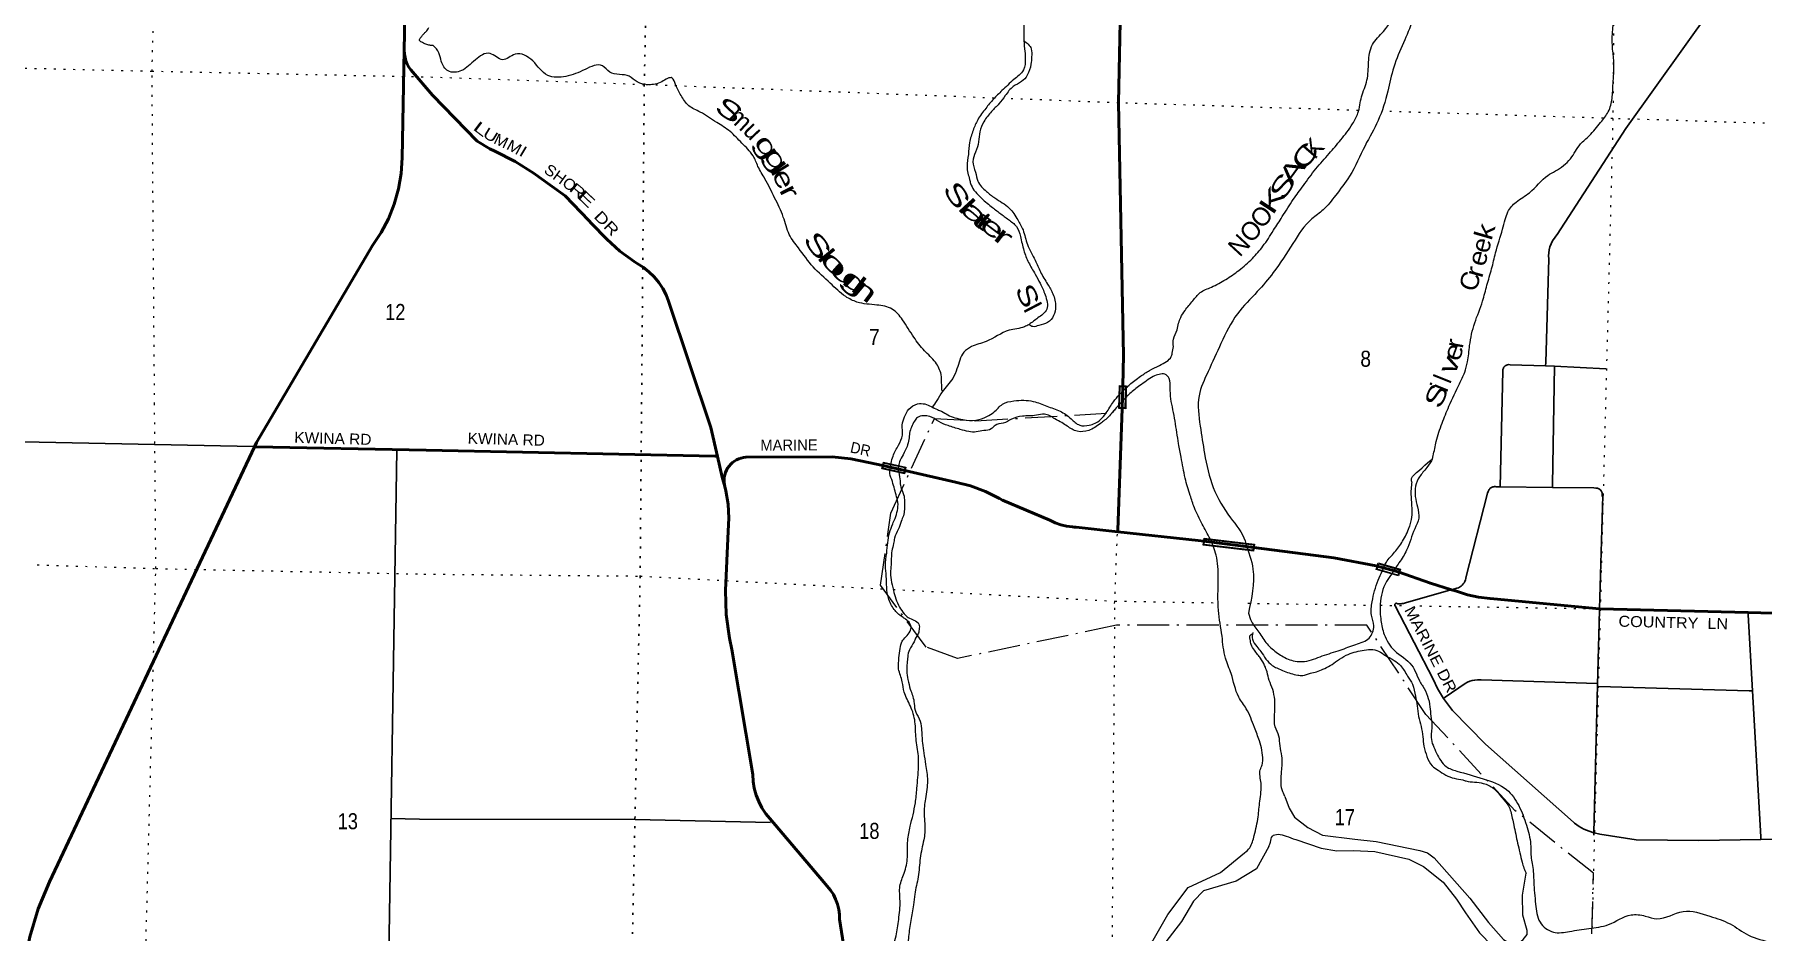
# Model space of a CAD drawing. Header units: feet. Extents: x -489137 to -242534, y 368785 to 558127.
# Drawn here: x -399770 to -380919, y 473980 to 483769 of the extents above; entities that cross this region are included whole.
import ezdxf
from ezdxf.enums import TextEntityAlignment as Align

# ---------------------------------------------------------------- set-up
doc = ezdxf.new("R2010")
doc.units = ezdxf.units.FT
doc.header["$LTSCALE"] = 70
doc.linetypes.add('DOT_DASHED', pattern=[7.7, 5, -1.2, 0.3, -1.2])
doc.linetypes.add('DOTTED', pattern=[1.5, 0.3, -1.2])
for name, color, linetype, lineweight in [('26', 7, 'Continuous', 40), ('27', 7, 'Continuous', 13), ('29', 7, 'Continuous', 25), ('39', 7, 'Continuous', 13), ('44', 7, 'DOT_DASHED', 13), ('6', 7, 'DOTTED', 25), ('61', 7, 'Continuous', 13), ('7', 7, 'DOTTED', 13)]:
    doc.layers.add(name, color=color, linetype=linetype, lineweight=lineweight)
doc.layers.add('30', color=7, linetype='Continuous')
doc.layers.add('41', color=7, linetype='Continuous')

msp = doc.modelspace()

# ---------------------------------------------------------------- linework, layer by layer
at = {"layer": '26'}
for p, q in [((-395430.4, 483108.33), (-395665.67, 483383.48)), ((-387896.81, 479936.2), (-387905.07, 479686.23)), ((-390517.03, 479063.71), (-390275.66, 479009.33)), ((-387014.17, 478238.49), (-386466.61, 478169.17)), ((-385134.97, 477969.67), (-384894.14, 477903.31))]:
    msp.add_line(p, q, dxfattribs=at)
for points in [[(-387896.81, 479936.2), (-387889.86, 480266.15), (-387945.67, 483022.7), (-387874.05, 486381.81), (-387829.27, 488482.02), (-387829.09, 488508.32)], [(-395709.63, 485093.89), (-395738.06, 483596.5), (-395760.32, 482423.82)], [(-395665.67, 483383.48), (-395686.51, 483414.26), (-395704.01, 483447.04), (-395717.99, 483481.48), (-395728.3, 483517.18), (-395734.81, 483553.77), (-395735.5, 483562.82), (-395738.06, 483596.5)], [(-392319.88, 479165.3), (-392392.22, 479481.44), (-392852.42, 480859.88), (-392880.19, 480928.9), (-392916.88, 480998.6), (-392960.65, 481064.1), (-393011.02, 481124.65), (-393067.45, 481179.62), (-393129.32, 481228.38), (-393195.94, 481270.4), (-393229.15, 481291.62), (-393384.96, 481405.55), (-393528.01, 481535.15), (-393692.86, 481705.97), (-393721.99, 481739.85), (-393982.34, 482008.97), (-394264.2, 482212.76), (-394318.17, 482252.16), (-394527.6, 482384.63), (-394749.72, 482494.48), (-394801.8, 482521.27), (-394940.08, 482605.35), (-395430.4, 483108.33)], [(-395760.32, 482423.82), (-395771.3, 482252.52), (-395800.12, 482083.31), (-395846.47, 481918.03), (-395909.84, 481758.5), (-395989.54, 481606.47), (-396082, 481467.24)], [(-396082, 481467.24), (-397349.2, 479314.96), (-397369.97, 479270.92), (-399608.71, 474522.34)], [(-387950.73, 478341.18), (-387950.11, 478359.37), (-387905.07, 479686.23)], [(-395498.86, 479232.08), (-397355.69, 479270.62), (-397369.97, 479270.92)], [(-392319.88, 479165.3), (-392345.02, 479165.83), (-395498.86, 479232.08)], [(-392240.34, 478836.58), (-392267.51, 478936.44), (-392319.88, 479165.3)], [(-392240.34, 478836.58), (-392244.2, 478856.58), (-392244.71, 478859.18), (-392247.78, 478885.63), (-392248.08, 478912.27), (-392245.58, 478938.79), (-392240.33, 478964.9), (-392232.38, 478990.33), (-392221.82, 479014.78), (-392208.75, 479037.99), (-392193.33, 479059.71), (-392175.73, 479079.7), (-392156.13, 479097.75), (-392134.76, 479113.64), (-392111.84, 479127.21), (-392087.62, 479138.31), (-392062.38, 479146.82), (-392036.39, 479152.65), (-392009.93, 479155.72), (-391068.55, 479161.09), (-390863.8, 479139.25), (-390670.89, 479098.37), (-390517.03, 479063.71)], [(-387950.73, 478341.18), (-388407.87, 478390.74), (-388428.1, 478392.94), (-388447.87, 478394.23), (-388511.18, 478402.67), (-388573.65, 478417.78), (-388634.19, 478439.34), (-388692.15, 478467.1), (-389210.29, 478686.25), (-389241.72, 478704.51), (-389396.03, 478781.5), (-389557.54, 478841.93), (-389724.48, 478885.15), (-390275.66, 479009.33)], [(-390818.42, 473030.07), (-390987.08, 474113.6), (-390989.14, 474164.88), (-390997.11, 474221.56), (-391010.95, 474277.11), (-391030.52, 474330.9), (-391055.61, 474382.35), (-391085.94, 474430.9), (-391121.18, 474476.01), (-391160.94, 474517.19), (-391749.58, 475212.26), (-391792.13, 475264.73), (-391834.38, 475328.82), (-391869.71, 475396.98), (-391897.72, 475468.46), (-391918.1, 475542.47), (-391930.64, 475618.21), (-391935.19, 475694.84), (-392163.16, 477055.91), (-392189.94, 477182.09), (-392224.01, 477440.88), (-392230.85, 477701.81), (-392201.57, 478349.24), (-392195.16, 478490.82), (-392203.65, 478641.62), (-392227.85, 478790.7), (-392240.34, 478836.58)], [(-387014.17, 478238.49), (-387077.12, 478246.46), (-387950.73, 478341.18)], [(-385134.97, 477969.67), (-385595.27, 478058.86), (-386466.61, 478169.17)], [(-380096.88, 477437.38), (-381074.84, 477461.7), (-382688.97, 477501.83), (-382696.67, 477502.55), (-383850, 477610.91), (-383891.38, 477612.73), (-384016.09, 477626.93), (-384138.64, 477654.09), (-384257.67, 477693.91), (-384311.32, 477710.22), (-384542.09, 477780.35), (-384894.14, 477903.31)], [(-399608.71, 474522.34), (-399731.68, 474227.96), (-399823.21, 473922.34), (-399882.29, 473608.83), (-399908.28, 473290.86), (-399909.32, 473241.32), (-399953.09, 471976.97)]]:
    msp.add_lwpolyline(points, dxfattribs=at)
at = {"layer": '29'}
for p, q in [((-384317.39, 477708.62), (-384311.32, 477710.22)), ((-395570.84, 475207.25), (-395881.97, 475212.71)), ((-382759.1, 475029.24), (-382758.4, 475056.61))]:
    msp.add_line(p, q, dxfattribs=at)
for points in [[(-397380.69, 479271.14), (-401160.51, 479349.84), (-401112.6, 484572.1)], [(-383172.94, 481567.9), (-383159.98, 481587.84), (-382409.97, 482741.78), (-381467.46, 484059.4)], [(-383250.9, 481319.32), (-383252.84, 481353.2), (-383251.23, 481387.09), (-383246.08, 481420.63), (-383237.46, 481453.45), (-383225.45, 481485.19), (-383210.2, 481515.5), (-383191.85, 481544.04), (-383188.84, 481547.84), (-383172.94, 481567.9)], [(-383285.01, 480152.46), (-383283.98, 480188.02), (-383250.9, 481319.32)], [(-383751.21, 480099.97), (-383750.92, 480106.83), (-383749.91, 480113.63), (-383748.2, 480120.28), (-383745.8, 480126.71), (-383742.74, 480132.86), (-383739.06, 480138.66), (-383734.79, 480144.03), (-383729.98, 480148.94), (-383724.69, 480153.31), (-383718.97, 480157.11), (-383712.88, 480160.28), (-383710.6, 480161.18), (-383690.64, 480166.02)], [(-383690.64, 480166.02), (-383670.6, 480165.35), (-383285.01, 480152.46), (-383191.72, 480149.33), (-383188.77, 480149.18), (-382628.56, 480120.74)], [(-383210.17, 478825.5), (-383209.65, 478858.08), (-383188.77, 480149.18), (-383188.74, 480151.1)], [(-383781.7, 478826.8), (-383781.56, 478832.58), (-383751.21, 480099.97)], [(-396062.57, 465874.63), (-396040.6, 467211.75), (-395921.93, 472562.65), (-395816.05, 479234)], [(-383913.2, 478782.99), (-383902.13, 478802.95), (-383900.79, 478804.83), (-383895.2, 478811.12), (-383888.98, 478816.8), (-383882.2, 478821.8), (-383874.94, 478826.06), (-383867.27, 478829.53), (-383859.28, 478832.19), (-383851.06, 478834), (-383842.69, 478834.94), (-383834.28, 478835), (-383825.9, 478834.17), (-383820.05, 478833.07)], [(-383820.05, 478833.06), (-383781.56, 478832.58), (-383210.17, 478825.5)], [(-383210.17, 478825.5), (-382758.38, 478819.9), (-382738.27, 478819.65)], [(-382738.27, 478819.65), (-382718.38, 478817.58), (-382717.02, 478817.28), (-382710.19, 478815.02), (-382703.64, 478812.05), (-382697.43, 478808.42), (-382691.64, 478804.16), (-382686.33, 478799.31), (-382681.55, 478793.94), (-382677.36, 478788.1), (-382673.8, 478781.84), (-382670.91, 478775.26), (-382668.73, 478768.4), (-382667.28, 478761.36), (-382666.58, 478754.2), (-382666.62, 478747.01), (-382667.42, 478739.87), (-382668.95, 478732.84), (-382671.22, 478726.01), (-382671.52, 478725.26)], [(-384153.95, 477841.12), (-383918.32, 478762.95), (-383913.2, 478782.99)], [(-382758.4, 475056.61), (-382717.09, 476670.24), (-382697.11, 477487.71), (-382696.67, 477502.55), (-382659.71, 478737.05)], [(-384834.81, 477560.93), (-384814.59, 477566.7), (-384317.39, 477708.62)], [(-384311.32, 477710.22), (-384255.28, 477724.97), (-384235.31, 477730.22)], [(-384235.31, 477730.22), (-384215.28, 477743.2), (-384207.75, 477748.9), (-384195.6, 477760.29), (-384184.71, 477772.88), (-384175.19, 477786.54), (-384167.15, 477801.13), (-384160.68, 477816.47), (-384155.85, 477832.41), (-384153.95, 477841.12)], [(-384895.75, 477557.03), (-384915.83, 477562.44), (-384916.86, 477562.14), (-384918.78, 477561.34), (-384920.61, 477560.35), (-384922.32, 477559.18), (-384923.9, 477557.83), (-384925.34, 477556.33), (-384926.6, 477554.68), (-384927.69, 477552.91), (-384928.59, 477551.03), (-384929.29, 477549.08), (-384929.78, 477547.06), (-384930.05, 477545), (-384930.11, 477542.92), (-384929.95, 477540.85), (-384929.57, 477538.8), (-384928.98, 477536.81), (-384928.19, 477534.89), (-384927.93, 477534.35)], [(-384399.12, 476524.16), (-384463.86, 476631.18), (-384512.65, 476731.93), (-384927.93, 477534.35)], [(-384834.81, 477560.93), (-384854.59, 477558.07), (-384858.82, 477557.46), (-384875.83, 477556.81), (-384895.75, 477557.03)], [(-381074.84, 477461.7), (-381073.3, 477434.26), (-381027.14, 476606.72)], [(-384399.12, 476524.16), (-384381.53, 476536.21), (-384163.39, 476685.64)], [(-384163.39, 476685.64), (-384138.64, 476699.4), (-384112.59, 476710.5), (-384085.52, 476718.82), (-384057.73, 476724.26), (-384029.52, 476726.76), (-384001.21, 476726.3), (-383989.48, 476725.24), (-382721.07, 476684.43)], [(-382703.04, 476651.96), (-381062.75, 476607.68), (-381027.14, 476606.72)], [(-381027.14, 476606.72), (-380938.28, 475013.73), (-380936.69, 474985.36)], [(-382980.64, 475172.02), (-383940.24, 476022.77), (-384302.12, 476392.91), (-384389.23, 476507.81), (-384399.12, 476524.16)], [(-395570.84, 475207.25), (-393218.21, 475203.49), (-391741.7, 475169.73)], [(-382758.4, 475056.61), (-382811.3, 475073.27), (-382866.76, 475097.36), (-382919.39, 475127.11), (-382968.62, 475162.2), (-382980.64, 475172.02)], [(-382694.39, 475043.08), (-382753.64, 475055.11), (-382758.4, 475056.61)], [(-378426.03, 475031.64), (-379744.85, 475007.33), (-380936.69, 474985.36), (-381613.98, 474972.87), (-382296.74, 474978.34), (-382694.39, 475043.08)]]:
    msp.add_lwpolyline(points, dxfattribs=at)
at = {"layer": '39'}
for points in [[(-386129.18, 475452), (-386083.24, 475325.57), (-386023, 475227.93), (-385878.68, 475113.02), (-385718.86, 475030.24), (-385367.19, 474989.04), (-385134.11, 474960.25), (-384656.66, 474864.1), (-384572.69, 474837.49), (-384501.17, 474784.37), (-384113.41, 474342.87), (-383907.38, 474076.48), (-383746, 473891.69), (-383707.28, 473869.2), (-383660.16, 473853.68), (-383569.6, 473861.32), (-383530.46, 473891.5), (-383486.99, 473947.92), (-383486.1, 473991.53), (-383533.04, 474157.93), (-383536.57, 474377.97), (-383495.82, 474616.55)], [(-386303.54, 474908.35), (-386439.47, 474664.98), (-386659.84, 474528.04), (-387016.51, 474424.05), (-387127.65, 474309.18), (-387257.1, 474087.71), (-387625.47, 473610.6), (-387863.94, 473377.14), (-388141.75, 473091.99), (-388411.8, 472792.56), (-388611.12, 472503.85), (-388808.2, 472324.07), (-388939.49, 472110.71), (-389047.26, 471767.74), (-389089.73, 471465.86), (-389090.39, 471237.83)], [(-386010.17, 474982.48), (-385733.84, 474889.27), (-385561.21, 474859.65), (-385379.82, 474864.17), (-385148.39, 474853.57), (-384775.44, 474769.57), (-384615.97, 474687.73), (-384403.91, 474518.09), (-384256.63, 474333.57), (-384159.02, 474182.32), (-384006.4, 473963.39), (-383866.25, 473823.42), (-383805.62, 473786.54), (-383742.68, 473762.92), (-383639.92, 473760.45), (-383296.45, 473810.22)], [(-389365.93, 471739.75), (-389230.84, 472146.7), (-389097.16, 472378.17), (-388926.77, 472631.13), (-388520.41, 472996.5), (-388354.99, 473106.27), (-388123.18, 473309.58), (-387918.58, 473462.98), (-387748.7, 473691.72), (-387567.48, 473883.92), (-387404.57, 474165.27), (-387184.95, 474461.66), (-386831.1, 474624.23), (-386568.54, 474838.99)]]:
    msp.add_lwpolyline(points, dxfattribs=at)
for points in [[(-387346.01, 480362.57), (-387345.62, 480445.54), (-387304.76, 480544.49), (-387288.26, 480617.26), (-387265.74, 480681.9), (-387218.92, 480758.57), (-387133.59, 480863.37), (-387052.37, 480952), (-386930.88, 481012.1), (-386774.95, 481096.31), (-386631.06, 481194.74), (-386482.98, 481325.53), (-386369.24, 481458.52), (-386253.29, 481631.97), (-386157.65, 481781.24), (-386037.58, 481968.84), (-385927.79, 482120.06), (-385791.59, 482303.53), (-385647.4, 482468.74), (-385519.43, 482619.87), (-385391.35, 482793.26), (-385332.21, 482912.36), (-385293.01, 483088.22), (-385233.58, 483270.05), (-385216.5, 483466.27), (-385173.18, 483658.3), (-385053.32, 483803.4), (-384902.62, 484063.69), (-384812.81, 484261.56), (-384713, 484439.14), (-384649.28, 484675.59), (-384630.15, 484877.86), (-384633.49, 485027.63), (-384687.52, 485137.18), (-384755.42, 485305.49), (-384914.18, 485482.36), (-385064.59, 485715.84), (-385110.58, 485817.25), (-385168.47, 485965.28), (-385207.88, 486177.96), (-385233.35, 486348.08), (-385228.51, 486518.05), (-385187.3, 486691.88), (-385122.17, 486796.78), (-385010.58, 486899.42), (-384872.81, 486987.77), (-384724.99, 487061.9), (-384635.82, 487124.18), (-384495.92, 487234.78), (-384404.69, 487305.15), (-384369.82, 487418.3), (-384334.78, 487567.87), (-384352.14, 487744.02), (-384325.37, 487851.14), (-384290.17, 488035.12), (-384249.28, 488140.15), (-384199.36, 488302.12)], [(-384044.58, 488293.87), (-384075.69, 488110.94), (-384097, 487874.27), (-384128.27, 487665.99), (-384184.05, 487401.17), (-384298.28, 487164.98), (-384491.31, 486923.11), (-384708.03, 486800.76), (-384886.41, 486670.12), (-384977.98, 486526.9), (-385053.7, 486318.84), (-385038.35, 486144.73), (-384946.47, 485921.66), (-384808.1, 485704.43), (-384695.67, 485554.1), (-384571.37, 485353.13), (-384503.39, 485203.04), (-384465.99, 484992.38), (-384481.42, 484717.24), (-384502.62, 484502.84), (-384551.92, 484327.02), (-384649.72, 484147.41), (-384735.6, 483925.24), (-384835.74, 483678.85), (-384942.03, 483412.26), (-385007.89, 483151.54), (-385112.41, 482830.3), (-385255.1, 482555.8), (-385424.32, 482222.75), (-385576.8, 482013.05), (-385710.86, 481855.88), (-385834.55, 481757.35), (-386041.84, 481489.24), (-386255.44, 481170.58), (-386430.14, 480963.02), (-386647.41, 480721.28), (-386826.69, 480398.39), (-386967.51, 480089.48), (-387065.7, 479826.9), (-387053.11, 479494.95), (-387006.02, 479197.23), (-386910.8, 478824.39), (-386722.45, 478495.6), (-386564.05, 478241.84), (-386556.7, 478215.53)], [(-384521.65, 479130.04), (-384511.35, 479172.49), (-384478.3, 479328.14), (-384414.75, 479526.14), (-384339.14, 479711.94), (-384224.87, 479958.25), (-384167.72, 480083.43), (-384136.89, 480196.61), (-384113.84, 480374.57), (-384058.15, 480621.18), (-383972.19, 480859.54), (-383924.92, 481033.34), (-383873.59, 481211.17), (-383830.35, 481384.99), (-383754.39, 481645.66), (-383725.63, 481748.72), (-383696.95, 481833.57), (-383607.57, 481940.37), (-383459.63, 482042.83), (-383260.78, 482232.06), (-383177.73, 482280.21), (-383013.48, 482412.94), (-382903.65, 482574.28), (-382808.28, 482664.86), (-382684.38, 482809.94), (-382601.01, 482926.9), (-382559.94, 483070.37), (-382549.07, 483234.23), (-382539.98, 483450.72), (-382553.38, 483608.64), (-382554.53, 483796.85), (-382547.6, 483982.99), (-382577.5, 484068.14), (-382639.69, 484159.52), (-382685.51, 484297.36), (-382705.04, 484441.14), (-382657.97, 484572.44), (-382566.76, 484636.74), (-382443.58, 484628.02), (-382290.29, 484578.68), (-382043.63, 484621.96), (-381887.76, 484692), (-381707.33, 484830.72), (-381557.35, 484935.19), (-381499.02, 484952.69)], [(-388971.65, 483934.49), (-388978.57, 483750.37), (-388969.11, 483612.71), (-388961.51, 483509.47), (-388982.31, 483382.08), (-389085.82, 483277.37), (-389215.67, 483156.6), (-389309.03, 483063.99), (-389392.32, 482963.22), (-389479.77, 482838.2), (-389530.81, 482723.1), (-389569.81, 482589.74), (-389582.54, 482458.26), (-389597.3, 482326.8), (-389569.67, 482187.02), (-389557.76, 482142.44), (-389521.73, 482071.43), (-389453.4, 481996.21), (-389332.69, 481890.37), (-389238.08, 481819.06), (-389145.48, 481749.79), (-389058.97, 481674.47), (-389015.04, 481564.97), (-388977.36, 481413.01), (-388925.46, 481281.2), (-388853.33, 481153.35), (-388799.25, 481053.91), (-388745.3, 480928.17), (-388727.86, 480770.24), (-388823.24, 480675.61), (-388920.53, 480605.27), (-388971.16, 480579.22), (-389136.98, 480541.6), (-389390.07, 480417.41), (-389547.89, 480363.57), (-389631, 480301.26), (-389706.58, 480121.53), (-389753.54, 480014.51), (-389867.34, 479869.38), (-389926.37, 479774.57), (-389982.49, 479695.89)], [(-395419.93, 483650.68), (-395424.08, 483649.68), (-395438.65, 483648.3), (-395458.79, 483651.66), (-395502.44, 483663.41), (-395536.57, 483680.2), (-395555.04, 483690.27), (-395570.15, 483704.82), (-395566.79, 483721.05), (-395548.88, 483746.23), (-395523.14, 483776.45), (-395498.52, 483802.19), (-395483.41, 483818.98), (-395469.98, 483844.72)], [(-389869.31, 479881.53), (-389873.06, 479942.26), (-389880.61, 480057.65), (-389940.58, 480191.52), (-390061.2, 480317.59), (-390177.67, 480465.91), (-390300.01, 480654.73), (-390414.61, 480772.69), (-390580.05, 480816.02), (-390798.06, 480849.5), (-390921.01, 480908.81), (-391090.01, 481055.37), (-391275.03, 481232.36), (-391435.67, 481439.59), (-391535.99, 481585.8), (-391601.76, 481776.36), (-391695.72, 481987.3), (-391801.82, 482194.25), (-391877.94, 482330.22), (-391931.95, 482445.84), (-392054.52, 482584.07), (-392181.2, 482710.18), (-392328.2, 482810.09), (-392507.46, 482922.29), (-392632.38, 482991.73), (-392716.7, 483103.46), (-392776.74, 483223.16), (-392812.77, 483294.17), (-392928.1, 483254.28), (-393069.67, 483220.59), (-393196.79, 483251.59), (-393281.34, 483312.73), (-393495.26, 483358.33), (-393575.74, 483427.54), (-393763.79, 483388.02), (-393974.23, 483312.18), (-394172.15, 483323.3), (-394335.04, 483479.94), (-394526.6, 483553.77), (-394664.25, 483493.75), (-394801.3, 483561.22), (-394961.2, 483493.23), (-395113.26, 483374.6), (-395258.72, 483371.28), (-395332.97, 483476.89), (-395358.81, 483568.09), (-395419.96, 483650.66)], [(-388980.09, 483704.09), (-388896.39, 483612.35), (-388892.76, 483525.31), (-388899.2, 483444.39), (-388940.15, 483325.2), (-389003.1, 483254.69), (-389092.23, 483202.53), (-389179.56, 483101.78), (-389248.66, 483013.09), (-389329.86, 482928.51), (-389413.2, 482817.62), (-389456.13, 482708.56), (-389470.78, 482599.36), (-389503.64, 482484.17), (-389534.42, 482381.12), (-389504.66, 482265.62), (-389478.85, 482168.35), (-389386.45, 482056.58), (-389293.86, 481985.28), (-389136.81, 481875.21), (-389042.48, 481745.22), (-388986.42, 481635.66), (-388938.68, 481477.57), (-388852.62, 481305.12), (-388796.65, 481179.37), (-388718.49, 481045.41), (-388660.41, 480937.86), (-388630.75, 480800.1), (-388653.44, 480701.06), (-388718.44, 480624.48), (-388813.52, 480594.61), (-388878.23, 480580.77), (-388922.34, 480604.73)], [(-387859.53, 479913.83), (-387824.69, 479946.08), (-387705.08, 480038.57), (-387605.79, 480102.82), (-387498.48, 480156.92), (-387419.49, 480201.04), (-387368.74, 480253.4), (-387358.47, 480289.78), (-387346.01, 480362.57)], [(-386942.82, 478263.98), (-387031.84, 478426.34), (-387115.85, 478604.84), (-387161.69, 478738.64), (-387217.37, 478927.12), (-387260.74, 479156.02), (-387288.33, 479303.89), (-387327.59, 479548.95), (-387351.25, 479674.54), (-387372.91, 479794.05), (-387380.43, 479913.48), (-387392.08, 480014.73), (-387440.33, 480063.54), (-387500.95, 480059.8), (-387565.7, 480037.86), (-387638.64, 479989.66), (-387711.61, 479937.42), (-387821.1, 479850.95), (-387862.29, 479810.09)], [(-390439.59, 479009.61), (-390403.92, 479167.85), (-390344.78, 479286.95), (-390301.85, 479396.01), (-390303.35, 479507.32), (-390278.68, 479598.26), (-390231.85, 479678.97), (-390136.63, 479737.18), (-390057.85, 479736.78), (-389920.77, 479675.38), (-389874.4, 479656.93), (-389807.92, 479618.14), (-389729.28, 479587.39), (-389642.51, 479566.72), (-389501.14, 479559.93), (-389379.75, 479599.79), (-389304.79, 479645.96), (-389209.43, 479734.52), (-389086.04, 479770.32), (-388873.96, 479765.2), (-388724.72, 479711.83), (-388581.54, 479658.49), (-388462.75, 479574.92), (-388368.13, 479505.64), (-388265.11, 479505.12), (-388143.63, 479563.19), (-388078.63, 479639.76), (-387999.29, 479760.78), (-387859.53, 479913.83)], [(-387862.29, 479810.09), (-387969.3, 479693.85), (-388052.57, 479597.13), (-388141.8, 479522.71), (-388269.41, 479448.48), (-388394.7, 479438.99), (-388503.53, 479494.18), (-388563.95, 479532.94), (-388638.5, 479573.79)], [(-388638.5, 479573.79), (-388751.39, 479624.95), (-388840.32, 479613.26), (-388991.87, 479603.9), (-389113.24, 479570.11), (-389202.31, 479528.07), (-389291.32, 479502.21), (-389333.92, 479463.97), (-389412.78, 479446.16), (-389495.67, 479432.41), (-389578.48, 479434.85), (-389671.29, 479459.61), (-389804.42, 479500.75), (-389905.22, 479545.78), (-390001.92, 479600.91), (-390074.62, 479607.35), (-390137.32, 479589.45), (-390169.83, 479549.14), (-390204.47, 479484.56), (-390222.96, 479419.89), (-390231.37, 479349.11), (-390251.92, 479274.34), (-390294.76, 479183.49), (-390335.53, 479104.77), (-390342.25, 478988.24)], [(-390346.09, 476844.36), (-390339.45, 476967.77), (-390324.84, 477068.88), (-390304.27, 477147.7), (-390263.65, 477194.04), (-390218.92, 477256.55), (-390208.57, 477309.12), (-390220.54, 477341.56), (-390266.78, 477388.33), (-390305.05, 477412.81), (-390391.53, 477494.2), (-390455.6, 477617.96), (-390478.72, 477856.88), (-390486.27, 477972.26), (-390473.5, 478109.81), (-390442.16, 478332.26), (-390407.38, 478427.2), (-390382.85, 478487.78), (-390356.19, 478574.67), (-390351.73, 478663.69), (-390371.55, 478744.73), (-390393.39, 478827.81), (-390419.26, 478910.92), (-390441.06, 479000.07), (-390439.59, 479009.62)], [(-384744.43, 478888.34), (-384748.97, 478900.49), (-384692, 478987.22), (-384521.65, 479130.04), (-384580.64, 479043.32), (-384659.89, 478942.54), (-384702.79, 478839.55), (-384683.65, 478612.8), (-384668.07, 478489.27), (-384713.05, 478374.15), (-384800.99, 478141.87), (-384884.47, 478002.66), (-384963.68, 477884.27)], [(-390342.25, 478988.24), (-390326.4, 478896.28), (-390320.65, 478831.49), (-390288.7, 478750.39), (-390278.97, 478671.41), (-390279.38, 478584.4), (-390291.81, 478517.68), (-390316.34, 478455.07), (-390347.05, 478368.2), (-390387.91, 478271.27), (-390398.28, 478212.64), (-390416.83, 478133.81), (-390423.28, 478050.87), (-390427.74, 477959.83), (-390432.21, 477868.78), (-390414.52, 477763.46), (-390400.66, 477702.68), (-390374.83, 477611.48), (-390332.83, 477520.21), (-390282.67, 477447.1), (-390238.42, 477406.4), (-390175.93, 477377.76), (-390121.6, 477332.96), (-390119.85, 477274.26), (-390132.21, 477223.74), (-390158.68, 477179.35), (-390175.02, 477140.98), (-390225.92, 477054.22), (-390244.46, 476977.41), (-390250.84, 476908.64), (-390255.28, 476823.67), (-390241.59, 476728.48), (-390215.82, 476623.12), (-390176.03, 476491.38), (-390164.35, 476396.21), (-390118.34, 476300.86), (-390094.6, 476193.49), (-390083.22, 476035.58), (-390067.57, 475926.23), (-390049.96, 475802.69), (-390028.55, 475628.55), (-390051.71, 475428.32), (-390064.62, 475258.39), (-390057.49, 475055.99), (-390069.97, 474979.15), (-390107.25, 474781.02), (-390130.44, 474574.72), (-390167.68, 474386.7), (-390182.37, 474269.4), (-390211.44, 474099.56), (-390234.48, 473923.62), (-390259.44, 473769.94), (-390296.32, 473658.83), (-390345.42, 473527.54), (-390406.6, 473402.38), (-390465.77, 473277.21), (-390504.85, 473127.65), (-390489.35, 472985.91), (-390449.49, 472870.36), (-390381.35, 472754.67), (-390309.12, 472649.07), (-390244.81, 472577.92), (-390128.22, 472453.88), (-390037.73, 472366.41), (-389969.4, 472291.19), (-389885.01, 472193.62), (-389808.7, 472096.1), (-389750.56, 472002.72), (-389688.38, 471907.29), (-389595.77, 471840.04), (-389515.2, 471791.07), (-389416.45, 471739.97), (-389369.84, 471739.77)], [(-384744.43, 478888.34), (-384753.14, 478807.45), (-384753.14, 478726.83), (-384748.2, 478649.5), (-384744.09, 478554.89), (-384758.07, 478448.76), (-384773.57, 478390.64)], [(-386568.54, 474838.99), (-386513.02, 474894.4), (-386463.92, 475025.7), (-386420.55, 475229.87), (-386403.58, 475403.82), (-386388.53, 475598.02), (-386397.94, 475745.79), (-386377.48, 475800.33), (-386371.19, 475850.89), (-386406.56, 476061.53), (-386462.44, 476207.52), (-386550.38, 476410.33), (-386632.61, 476538.24), (-386716.26, 476793.65), (-386778.08, 476963.95), (-386815.35, 477202.93), (-386854.44, 477484.42), (-386856.84, 477834.53), (-386879.9, 478087.61), (-386942.82, 478263.98)], [(-385066.32, 477913.31), (-385021.79, 478011.44), (-384932.41, 478118.25), (-384844.98, 478239.23), (-384773.57, 478390.64), (-384771.66, 478395.97)], [(-386556.7, 478215.54), (-386478.61, 477935.83), (-386527.32, 477454.44)], [(-386527.32, 477454.44), (-386493.41, 477363.2), (-386415.17, 477247.46), (-386322.85, 477117.48), (-386208.17, 477017.74), (-386077.2, 476946.25), (-385913.66, 476927.21), (-385721.48, 476986.95), (-385525.23, 477050.71), (-385355.26, 477112.59), (-385209.49, 477182.68), (-385160.38, 477316), (-385184.07, 477433.49), (-385177.33, 477579.16), (-385111.6, 477813.58), (-385066.32, 477913.31)], [(-384963.68, 477884.27), (-385020.76, 477798.95), (-385088.58, 477552.41), (-385081.33, 477374.28), (-385045.68, 477222.33), (-384933.38, 477045.7), (-384746.25, 476886.91), (-384648.18, 476692.14), (-384626.12, 476657.62), (-384546.37, 476432.59), (-384536.75, 476329.33), (-384525.06, 476236.19), (-384533.79, 476098.62), (-384473.99, 475926.3), (-384371.65, 475780.08), (-384254.71, 475730.92), (-383966.24, 475646.49), (-383710.24, 475527.83), (-383577.73, 475353.12), (-383493.88, 475140.21), (-383448.4, 474931.54), (-383441.03, 474779.73), (-383427.25, 474700.73), (-383413.96, 474520.56), (-383394.88, 474279.64), (-383345.31, 474081.07), (-383200.36, 473973.08), (-383024.58, 473980.29), (-382812.32, 474013.62), (-382600.02, 474055.05), (-382353.08, 474161.05), (-382197.59, 474148.13), (-382070.46, 474119.15), (-381783.24, 474198.65), (-381492.59, 474146.59), (-381272.8, 474062.51), (-381071.36, 473940.07), (-380819.25, 473855.82), (-380591.44, 473757.54), (-380271.04, 473587.95), (-379980.86, 473436.73), (-379648.38, 473256.97), (-379428.77, 473134.44), (-379152.49, 473033.88), (-378779.14, 472955.1), (-378530.76, 472937.65), (-378232.04, 472883.53), (-378001.99, 472831.77), (-377537.57, 472790.98), (-377214.13, 472839.94), (-376987.96, 472822.6), (-376519.44, 472793.93), (-376145.85, 472765.74), (-375657.03, 472759.22), (-375273.24, 472753.23), (-374923.73, 472761.59), (-374735.95, 472742.42), (-374451.44, 472674.21), (-374181.22, 472573.68), (-373880.67, 472479.07), (-373657.6, 472231.06), (-373542.7, 472179.88), (-373371.93, 471978.68), (-373138.77, 471728.58), (-372935.51, 471563.64), (-372813.92, 471214.95)], [(-386129.18, 475452), (-386158.59, 475524), (-386165.73, 475724.38), (-386162.92, 475894.36), (-386182.6, 476005.76), (-386194.22, 476113.08), (-386234.15, 476212.44), (-386241.58, 476352.11), (-386240.84, 476509.96), (-386262.55, 476621.37), (-386300.46, 476720.72), (-386324.28, 476811.91), (-386350.21, 476882.87), (-386396.3, 476962.02), (-386426.41, 477002.65), (-386462.54, 477051.4), (-386496.61, 477110.26), (-386508.46, 477169.01), (-386510.31, 477205.44), (-386475.83, 477233.6)], [(-386478.19, 477241.74), (-386484.22, 477168.88), (-386434.08, 477089.71), (-386391.92, 477034.85), (-386335.74, 476953.62), (-386267.38, 476884.47), (-386217.01, 476855.89), (-386136.37, 476821.08), (-386065.78, 476796.43), (-385989.1, 476777.83), (-385934.58, 476773.51), (-385851.65, 476797.38), (-385782.88, 476815.24), (-385714.08, 476841.2), (-385635.11, 476881.28), (-385556.06, 476937.54), (-385460.86, 476993.72), (-385373.84, 477027.69), (-385286.89, 477045.46), (-385191.89, 477057.12), (-385107.14, 477038.48), (-385032.61, 476991.56), (-384935.9, 476938.46), (-384867.48, 476881.45), (-384791.25, 476767.74), (-384737.12, 476678.42), (-384705.41, 476548.74), (-384685.71, 476441.39), (-384670.09, 476325.96), (-384644.33, 476218.57), (-384624.67, 476103.13), (-384613.01, 476003.91), (-384579.21, 475888.38), (-384523.12, 475786.92), (-384456.68, 475740.04), (-384374.1, 475687), (-384281.34, 475652.13), (-384188.51, 475633.45), (-384154.21, 475623.16), (-384059.33, 475610.54), (-383964.45, 475595.89), (-383851.59, 475540.68), (-383759.15, 475437.01), (-383690.87, 475349.64), (-383664.75, 475290)], [(-389709.25, 471774.26), (-389777.64, 471826.79), (-389884.19, 471936.61), (-389984.53, 472078.78), (-390088.8, 472245.24), (-390211.3, 472399.66), (-390321.84, 472519.62), (-390400.23, 472605.01), (-390490.6, 472718.79), (-390558.68, 472846.63), (-390622.46, 473033.13), (-390619.52, 473229.41), (-390549.84, 473443.57), (-390498.7, 473578.9), (-390435.34, 473736.43), (-390371.81, 473932.41), (-390342.7, 474110.34), (-390327.61, 474312.64), (-390328.87, 474474.54), (-390283.77, 474615.97), (-390246.59, 474791.84), (-390243.74, 474969.91), (-390216.74, 475127.62), (-390161.01, 475382.33), (-390144.1, 475542.11), (-390126.84, 475778.8), (-390128.31, 475896.18), (-390153.68, 476086.53), (-390164.96, 476266.7), (-390214.66, 476438.96), (-390282.62, 476593.1), (-390304.32, 476704.52), (-390346.09, 476844.36)], [(-383664.75, 475290), (-383631.94, 475140.33), (-383590.35, 474943.68), (-383541.19, 474735.69), (-383522.39, 474672.17), (-383495.82, 474616.55)], [(-386303.54, 474908.35), (-386287.8, 474955.58), (-386265.98, 475020.65), (-386203.27, 475040.57), (-386116.49, 475021.92), (-386011.63, 474982.94), (-386010.17, 474982.48)]]:
    msp.add_spline(points, degree=3, dxfattribs=at)
at = {"layer": '44'}
msp.add_lwpolyline([(-382791.24, 473416.75), (-382764.2, 474614.99), (-383620.31, 475301.88), (-384589.88, 476348.1), (-385234.62, 477321.35), (-387966.12, 477322.47), (-389699.94, 476958.92), (-390043.87, 477082.72), (-390541.63, 477758.45), (-390428.76, 478545.3), (-389952.28, 479577.28), (-389501.53, 479554.31), (-388018.11, 479638.44), (-387894.2, 479779.16), (-387889.86, 480266.15), (-387945.67, 483022.7), (-387829.15, 488508.32), (-393014.45, 488556.78), (-395330.82, 488628.53)], dxfattribs=at)
at = {"layer": '6'}
msp.add_lwpolyline([(-393030.18, 487747.57), (-393118.15, 483220.84), (-393163.39, 477858.29), (-393277.22, 472516.33), (-393407.39, 467136.01), (-393450.69, 464243.01)], dxfattribs=at)
at = {"layer": '61'}
for p, q in [((-387941.34, 479687.36), (-387934.53, 479937.27)), ((-387934.53, 479937.27), (-387859.56, 479935.23)), ((-390508.99, 479101.73), (-390264.86, 479047.89)), ((-390264.86, 479047.89), (-390281.01, 478974.65)), ((-387010.65, 478271.13), (-386462.24, 478205.83)), ((-386462.24, 478205.83), (-386471.1, 478131.37)), ((-385132.48, 477928.85), (-385111.48, 478002.33)), ((-384890, 477859.57), (-385132.48, 477928.85))]:
    msp.add_line(p, q, dxfattribs=at)
for points in [[(-387859.56, 479935.23), (-387866.36, 479685.32), (-387941.34, 479687.36)], [(-390281.01, 478974.65), (-390525.14, 479028.49), (-390508.99, 479101.73)], [(-386471.1, 478131.37), (-387019.51, 478196.64), (-387010.65, 478271.13)], [(-385111.48, 478002.33), (-384869, 477933.05), (-384890, 477859.57)]]:
    msp.add_lwpolyline(points, dxfattribs=at)
for points in [[(-387926.75, 479929.05), (-387867.77, 479927.45), (-387874.13, 479693.53), (-387933.12, 479695.13)], [(-390502.89, 479092.19), (-390274.39, 479041.79), (-390287.1, 478984.18), (-390515.6, 479034.58)], [(-387003.65, 478262.23), (-386471.13, 478198.83), (-386478.1, 478140.26), (-387010.62, 478203.63)], [(-385105.98, 477992.43), (-384878.89, 477927.55), (-384895.49, 477869.46), (-385122.58, 477934.34)]]:
    msp.add_lwpolyline(points, close=True, dxfattribs=at)
at = {"layer": '7'}
for p, q in [((-387986.44, 477559.17), (-387902.92, 479685.43)), ((-388015.18, 473396.84), (-387983.26, 477575.38)), ((-386532.23, 477562.38), (-385182.62, 477541.12)), ((-385089.37, 477539.65), (-384813.94, 477535.31))]:
    msp.add_line(p, q, dxfattribs=at)
for points in [[(-382412.93, 494979.81), (-382443.79, 493665.81), (-382512.83, 488398.5), (-382550.86, 482851.77), (-382779.25, 474004.91)], [(-387893.08, 479936.17), (-387880.12, 480266.01), (-387941.63, 483022.68), (-387829.15, 488508.32), (-387811.81, 491941.66)], [(-398460.59, 479730.53), (-398488.64, 483365.81), (-398461.68, 484272.33)], [(-395426.09, 483301.64), (-398488.64, 483365.81), (-402482.81, 483458.48)], [(-389300.17, 483074.69), (-393118.15, 483220.84), (-395426.09, 483301.64)], [(-385326.35, 482939.76), (-387941.63, 483022.68), (-389205.76, 483071.07)], [(-373987.72, 482651.77), (-377222.69, 482685.22), (-382550.86, 482851.77), (-385072.23, 482931.71)], [(-398814.49, 463076.21), (-398711.68, 467275.72), (-398587.2, 472614.34), (-398446.78, 477940.45), (-398460.83, 479761.23)], [(-399740.2, 477981.7), (-398446.78, 477940.45), (-395523.03, 477880.37)], [(-395523.03, 477880.37), (-393163.39, 477858.29), (-390465.49, 477716.08)], [(-390402.9, 477712.78), (-387983.18, 477585.24), (-386854.38, 477567.46)], [(-384655.93, 477532.82), (-382688.97, 477501.83), (-377346.48, 477373.67), (-373978.7, 477322.29)]]:
    msp.add_lwpolyline(points, dxfattribs=at)

# ---------------------------------------------------------------- texts
at = {"layer": '27'}
for s, rotation, width, p in [('L', 322.75, 1.75, (-394997.17, 482738.65)), ('U', 328.255, 1.3, (-394890.76, 482659.44)), ('M', 334.08, 1.1, (-394771.08, 482586.36)), ('M', 331.056, 1.15, (-394632.21, 482524.33)), ('I', 328.848, 1.35, (-394495.13, 482456.58)), ('SHO', 324.132, 1.1, (-394223.19, 482269.49)), ('R', 320.132, 1.5, (-393948.66, 482071.61)), ('E', 316.132, 1.8, (-393861.09, 481999.16)), ('DR', 313.981, 1.3, (-393676.41, 481775.45)), ('KWINA RD', 358.327, 1.05, (-396938.34, 479313.56)), ('KWINA RD', 358.327, 1.05, (-395046.69, 479304.14)), ('DR', 347.304, 0.95, (-390879.03, 479210.02)), ('COUNTRY  LN', 358.576, 1.1, (-382491.48, 477306.86))]:
    msp.add_text(s, height=120, rotation=rotation, dxfattribs=dict(at, width=width)).set_placement(p)
msp.add_text('MARINE', height=120, rotation=0.327, dxfattribs=at).set_placement((-391851.38, 479226.63))
at = {"layer": '30', "width": 1.15}
msp.add_text('MARINE DR', height=120, rotation=297.363, dxfattribs=at).set_placement((-384828.91, 477490.81))
at = {"layer": '41'}
for s, rotation, width, p in [('S', 327.239, 1.6, (-392245.19, 482862.18)), ('g', 303.37, 1.7, (-391860.83, 482492.36)), ('g', 306.422, 1.8, (-391755.77, 482348.63)), ('l', 301.06, 1.25, (-391724.6, 482239)), ('e', 297.601, 1.4, (-391683.68, 482149.25)), ('r', 296.686, 1.55, (-391620.07, 482012.98)), ('S', 303.983, 1.65, (-389789.83, 481962.26)), ('l', 312.566, 1.75, (-389672.43, 481828.56)), ('a', 317.362, 2.05, (-389579.5, 481750.24)), ('t', 322.934, 1.65, (-389468, 481656.42)), ('e', 323.185, 1.7, (-389375.41, 481587.68)), ('r', 322.655, 1.95, (-389256.89, 481488.19)), ('S', 306.325, 1.7, (-391306.72, 481409.21)), ('l', 309.24, 1.6, (-391209.93, 481294.26)), ('o', 315.04, 2.05, (-391113.36, 481199)), ('u', 317.502, 2.1, (-391002.75, 481088.39)), ('g', 320.151, 1.95, (-390881.97, 480993.59)), ('h', 323.122, 1.8, (-390772.27, 480901.48)), ('S', 294.876, 1.4, (-389026.24, 480877.85)), ('l', 297.651, 1.15, (-388971.42, 480743.99))]:
    msp.add_text(s, height=200, rotation=rotation, dxfattribs=dict(at, width=width)).set_placement(p, align=Align.CENTER)
for s, rotation, p in [('m', 317.147, (-392132.86, 482776.37)), ('u', 313.993, (-392000.52, 482652.66))]:
    msp.add_text(s, height=200, rotation=rotation, dxfattribs=at).set_placement(p, align=Align.CENTER)
for s, rotation, width, p in [('C', 52.181, 1.55, (-385923.45, 482265.86)), ('S', 57.386, 1.6, (-386149.42, 481939.49)), ('A', 53.893, 1.6, (-386057.17, 482101.82)), ('K', 56.71, 1.6, (-386262.62, 481787.73)), ('k', 73.793, 1.25, (-383876.67, 481511.6)), ('e', 76.011, 1.05, (-383909.19, 481372.07)), ('e', 74.299, 1.1, (-383950.99, 481226.88)), ('C', 72.115, 1.05, (-384047.83, 480949.42)), ('r', 74.424, 1.2, (-383979.37, 481102.36)), ('e', 70.314, 1.2, (-384231.11, 480190.26)), ('r', 79.71, 1.05, (-384189.56, 480335.88)), ('v', 66.671, 1.35, (-384281.43, 480043.2)), ('S', 65.854, 1.4, (-384437.42, 479672.83)), ('i', 68.084, 1.05, (-384363.27, 479853.85))]:
    msp.add_text(s, height=200, rotation=rotation, dxfattribs=dict(at, width=width)).set_placement(p)
for s, rotation, p in [('K', 48.985, (-385802.67, 482398.15)), ('O', 47.921, (-386380.55, 481638.86)), ('O', 46.738, (-386499.29, 481482.55)), ('N', 47.244, (-386621.09, 481331.24)), ('l', 68.215, (-384327.04, 479947.17))]:
    msp.add_text(s, height=200, rotation=rotation, dxfattribs=at).set_placement(p)
at = {"layer": '7', "width": 0.85}
for s, p in [('12', (-395945.44, 480653.42)), ('13', (-396463.28, 475095.76)), ('17', (-385585.33, 475140.09)), ('18', (-390773.41, 474990.49))]:
    msp.add_text(s, height=175, dxfattribs=at).set_placement(p)
at = {"layer": '7', "width": 0.9}
for s, p in [('7', (-390667.24, 480379.91)), ('8', (-385307.03, 480143.24))]:
    msp.add_text(s, height=175, rotation=359.711, dxfattribs=at).set_placement(p)

doc.saveas('drawing.dxf')
